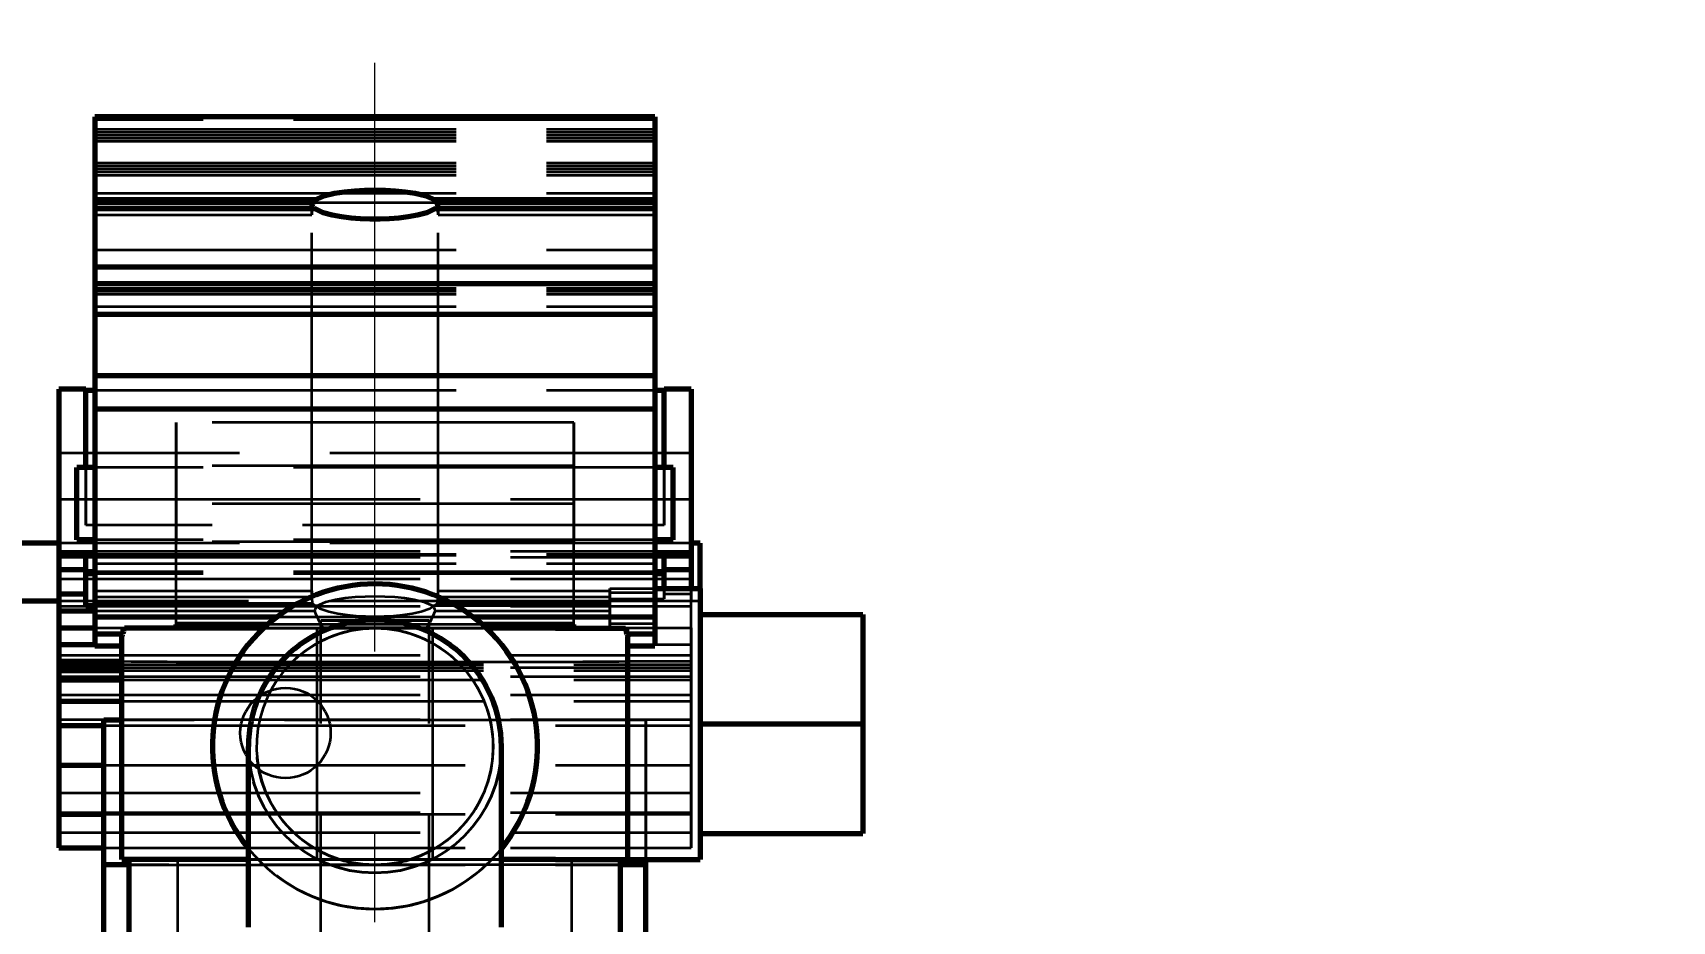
# Model space of a CAD drawing. Header units: millimetres. Extents: x 0 to 2208, y 0 to 420.
# Drawn here: x 189.34 to 207.49, y 240.41 to 250.25 of the extents above; entities that cross this region are included whole.
import ezdxf

# ---------------------------------------------------------------- set-up
doc = ezdxf.new("R2010")
doc.units = ezdxf.units.MM
doc.linetypes.add('IRAM-E-TRAZOS', pattern=[5, 4, -1])
doc.linetypes.add('IRAM-F-TRAZO-PUNTO', pattern=[20, 15, -2, 1, -2])
for name, color, linetype, lineweight in [('01-VISIBLE', 7, 'CONTINUOUS', 70), ('02-OCULTA', 4, 'IRAM-E-TRAZOS', 35), ('03-EJE', 1, 'IRAM-F-TRAZO-PUNTO', 18), ('04-COTA', 3, 'CONTINUOUS', 18)]:
    doc.layers.add(name, color=color, linetype=linetype, lineweight=lineweight)
doc.styles.add('ISO3098', font='isocpeur.ttf')
doc.dimstyles.new('FLAMA-IRAM', dxfattribs={"dimtxt": 3.5, "dimasz": 3.5, "dimexe": 2, "dimexo": 1.5, "dimgap": 1, "dimtad": 1, "dimdec": 1, "dimtxsty": 'ISO3098', "dimblk": 'IRAM_FLECHA', "dimblk1": 'IRAM_FLECHA', "dimblk2": 'IRAM_FLECHA', "dimcen": 2.5, "dimclrd": 256, "dimclre": 256, "dimclrt": 256, "dimazin": 3, "dimtfac": 1, "dimtmove": 0, "dimatfit": 3, "dimlwd": 18, "dimlwe": 18})

# ---------------------------------------------------------------- blocks, each defined once
blk = doc.blocks.new('IRAM_FLECHA')
blk.add_solid([(0, 0), (-1, 0.125), (-1, -0.125)])

msp = doc.modelspace()

# ---------------------------------------------------------------- linework, layer by layer
at = {"layer": '01-VISIBLE'}
for p, q in [((196.227, 249.318), (190.027, 249.318)), ((190.027, 249.318), (190.027, 248.404)), ((196.227, 249.318), (196.227, 248.404)), ((190.027, 248.404), (192.469, 248.404)), ((190.027, 248.404), (190.027, 248.37)), ((190.027, 248.37), (190.027, 248.302)), ((190.027, 248.37), (192.44, 248.37)), ((190.027, 248.302), (190.027, 247.658)), ((190.027, 248.302), (192.457, 248.302)), ((193.785, 248.404), (196.227, 248.404)), ((193.797, 248.302), (196.227, 248.302)), ((193.814, 248.37), (196.227, 248.37)), ((196.227, 248.404), (196.227, 248.37)), ((196.227, 248.37), (196.227, 248.302)), ((196.227, 248.302), (196.227, 247.658)), ((190.027, 247.658), (190.027, 247.472)), ((190.027, 247.658), (196.227, 247.658)), ((196.227, 247.658), (196.227, 247.472)), ((190.027, 247.472), (190.027, 247.134)), ((190.027, 247.472), (196.227, 247.472)), ((196.227, 247.472), (196.227, 247.134)), ((190.027, 247.134), (190.027, 246.456)), ((190.027, 247.134), (196.227, 247.134)), ((196.227, 247.134), (196.227, 246.456)), ((190.027, 246.456), (190.027, 246.084)), ((190.027, 246.456), (196.227, 246.456)), ((196.227, 246.456), (196.227, 246.084)), ((189.927, 246.304), (189.627, 246.304)), ((189.627, 246.304), (189.627, 244.476)), ((189.927, 245.434), (189.927, 246.304)), ((189.927, 246.293), (190.027, 246.293)), ((196.227, 246.293), (196.327, 246.293)), ((196.627, 246.304), (196.327, 246.304)), ((196.327, 245.434), (196.327, 246.304)), ((196.627, 246.304), (196.627, 244.476)), ((190.027, 246.084), (190.027, 243.782)), ((190.027, 246.084), (196.227, 246.084)), ((196.227, 246.084), (196.227, 243.782)), ((190.027, 245.434), (189.827, 245.434)), ((196.427, 245.434), (196.227, 245.434)), ((190.027, 244.634), (189.827, 244.634)), ((196.427, 244.634), (196.227, 244.634)), ((189.627, 244.596), (187.827, 244.596)), ((189.627, 244.476), (190.027, 244.476)), ((189.627, 244.476), (189.627, 244.306)), ((189.927, 244.465), (190.027, 244.465)), ((189.927, 244.306), (189.927, 244.465)), ((196.227, 244.476), (196.627, 244.476)), ((196.227, 244.465), (196.327, 244.465)), ((196.327, 244.306), (196.327, 244.465)), ((196.727, 244.596), (196.627, 244.596)), ((196.627, 244.476), (196.627, 244.306)), ((189.627, 244.306), (189.927, 244.306)), ((189.627, 244.306), (189.627, 244.036)), ((189.927, 244.036), (189.927, 244.306)), ((190.027, 244.28), (189.927, 244.28)), ((190.027, 244.272), (189.927, 244.272)), ((190.027, 244.266), (189.927, 244.266)), ((190.027, 244.262), (189.927, 244.262)), ((196.327, 244.28), (196.227, 244.28)), ((196.327, 244.272), (196.227, 244.272)), ((196.327, 244.266), (196.227, 244.266)), ((196.327, 244.262), (196.227, 244.262)), ((196.327, 244.096), (196.327, 244.306)), ((196.327, 244.306), (196.627, 244.306)), ((196.627, 244.306), (196.627, 244.096)), ((190.027, 244.258), (189.927, 244.258)), ((196.327, 244.258), (196.227, 244.258)), ((196.227, 244.096), (196.727, 244.096)), ((189.627, 243.956), (188.107, 243.956)), ((189.627, 244.036), (189.927, 244.036)), ((189.627, 244.036), (189.627, 243.848)), ((189.927, 243.905), (189.927, 244.036)), ((190.027, 243.905), (189.927, 243.905)), ((189.627, 243.848), (190.027, 243.848)), ((189.627, 243.848), (189.627, 243.662)), ((190.027, 243.782), (190.027, 243.594)), ((190.027, 243.782), (192.042, 243.782)), ((194.212, 243.782), (196.227, 243.782)), ((196.227, 243.782), (196.227, 243.594)), ((196.727, 243.809), (198.527, 243.809)), ((198.527, 243.809), (198.527, 242.596)), ((189.627, 243.662), (189.627, 243.476)), ((189.627, 243.662), (190.027, 243.662)), ((190.027, 243.594), (190.027, 243.46)), ((190.027, 243.594), (190.34, 243.594)), ((190.327, 241.096), (190.327, 243.56)), ((190.927, 243.656), (190.927, 243.696)), ((191.935, 243.696), (190.927, 243.696)), ((191.893, 243.656), (191.127, 243.656)), ((191.893, 243.656), (191.127, 243.656)), ((195.327, 243.696), (194.319, 243.696)), ((195.127, 243.656), (194.361, 243.656)), ((195.127, 243.656), (194.361, 243.656)), ((195.327, 243.656), (195.327, 243.696)), ((195.914, 243.594), (196.227, 243.594)), ((195.927, 241.096), (195.927, 243.56)), ((196.227, 243.594), (196.227, 243.46)), ((189.627, 243.476), (190.027, 243.476)), ((189.627, 243.476), (189.627, 243.29)), ((190.027, 243.46), (190.327, 243.46)), ((195.927, 243.46), (196.227, 243.46)), ((189.627, 243.29), (190.327, 243.29)), ((189.627, 243.29), (189.627, 243.256)), ((189.627, 243.256), (189.627, 243.222)), ((189.627, 243.256), (190.327, 243.256)), ((189.627, 243.222), (189.627, 243.188)), ((189.627, 243.222), (190.327, 243.222)), ((189.627, 243.188), (189.627, 243.086)), ((189.627, 243.188), (190.327, 243.188)), ((189.627, 243.086), (189.627, 242.85)), ((189.627, 243.086), (190.327, 243.086)), ((189.627, 242.85), (189.627, 242.578)), ((189.627, 242.85), (190.327, 242.85)), ((190.327, 242.636), (190.127, 242.636)), ((190.127, 241.036), (190.127, 242.636)), ((189.627, 242.578), (189.627, 242.138)), ((189.627, 242.578), (190.127, 242.578)), ((196.727, 242.596), (198.527, 242.596)), ((198.527, 242.596), (198.527, 241.384)), ((189.627, 242.138), (189.627, 241.596)), ((189.627, 242.138), (190.127, 242.138)), ((189.627, 241.596), (189.627, 241.224)), ((189.627, 241.596), (190.127, 241.596)), ((196.727, 241.384), (198.527, 241.384)), ((189.627, 241.224), (190.127, 241.224)), ((190.407, 241.036), (190.127, 241.036)), ((190.127, 240.276), (190.127, 241.036)), ((190.407, 240.276), (190.407, 241.096)), ((191.727, 241.096), (191.127, 241.096)), ((195.127, 241.096), (194.527, 241.096)), ((195.847, 240.276), (195.847, 241.096)), ((196.127, 241.036), (195.847, 241.036)), ((195.927, 241.096), (196.727, 241.096)), ((196.127, 241.036), (196.127, 241.096)), ((196.127, 240.276), (196.127, 241.036))]:
    msp.add_line(p, q, dxfattribs=at)
for points in [[(192.469, 248.404), (192.572, 248.447), (192.681, 248.473), (192.792, 248.49), (192.903, 248.501), (193.015, 248.507), (193.127, 248.509)], [(193.127, 248.509), (193.239, 248.507), (193.351, 248.501), (193.462, 248.49), (193.573, 248.473), (193.682, 248.447), (193.785, 248.404)], [(192.43, 248.302), (192.432, 248.314), (192.433, 248.325), (192.434, 248.337), (192.436, 248.348), (192.438, 248.359), (192.44, 248.37)], [(192.44, 248.37), (192.444, 248.377), (192.449, 248.383), (192.453, 248.388), (192.458, 248.394), (192.463, 248.399), (192.469, 248.404)], [(193.797, 248.302), (193.701, 248.257), (193.6, 248.229), (193.496, 248.211), (193.391, 248.198), (193.285, 248.191), (193.18, 248.187), (193.074, 248.187), (192.969, 248.191), (192.863, 248.198), (192.758, 248.211), (192.654, 248.229), (192.553, 248.257), (192.457, 248.302)], [(193.785, 248.404), (193.791, 248.399), (193.796, 248.394), (193.801, 248.388), (193.805, 248.383), (193.81, 248.377), (193.814, 248.37)], [(193.814, 248.37), (193.816, 248.359), (193.818, 248.348), (193.82, 248.337), (193.821, 248.325), (193.822, 248.314), (193.824, 248.302)], [(189.827, 244.634), (189.827, 244.734), (189.827, 244.834), (189.827, 244.934), (189.827, 245.034), (189.827, 245.134), (189.827, 245.234), (189.827, 245.334), (189.827, 245.434)], [(196.427, 244.634), (196.427, 244.734), (196.427, 244.834), (196.427, 244.934), (196.427, 245.034), (196.427, 245.134), (196.427, 245.234), (196.427, 245.334), (196.427, 245.434)], [(196.727, 244.096), (196.727, 244.18), (196.727, 244.263), (196.727, 244.346), (196.727, 244.43), (196.727, 244.513), (196.727, 244.596)], [(196.727, 244.096), (196.727, 243.996), (196.727, 243.896), (196.727, 243.796), (196.727, 243.696), (196.727, 243.596), (196.727, 243.496), (196.727, 243.396), (196.727, 243.296), (196.727, 243.196), (196.727, 243.096), (196.727, 242.996), (196.727, 242.896), (196.727, 242.796), (196.727, 242.696), (196.727, 242.596), (196.727, 242.496), (196.727, 242.396), (196.727, 242.296), (196.727, 242.196), (196.727, 242.096), (196.727, 241.996), (196.727, 241.896), (196.727, 241.796), (196.727, 241.696), (196.727, 241.596), (196.727, 241.496), (196.727, 241.396), (196.727, 241.296), (196.727, 241.196), (196.727, 241.096)], [(190.327, 243.56), (190.327, 243.567), (190.329, 243.573), (190.331, 243.579), (190.334, 243.584), (190.337, 243.589), (190.34, 243.594)], [(190.34, 243.594), (190.342, 243.605), (190.345, 243.615), (190.347, 243.626), (190.349, 243.636), (190.352, 243.646), (190.354, 243.656)], [(191.127, 243.656), (191.017, 243.656), (190.906, 243.656), (190.796, 243.656), (190.685, 243.656), (190.575, 243.656), (190.465, 243.656), (190.354, 243.656)], [(195.127, 243.656), (195.237, 243.656), (195.348, 243.656), (195.458, 243.656), (195.569, 243.656), (195.679, 243.656), (195.789, 243.656), (195.9, 243.656)], [(195.9, 243.656), (195.902, 243.646), (195.905, 243.636), (195.907, 243.626), (195.909, 243.615), (195.912, 243.605), (195.914, 243.594)], [(195.914, 243.594), (195.917, 243.589), (195.92, 243.584), (195.923, 243.579), (195.925, 243.573), (195.927, 243.567), (195.927, 243.56)], [(191.727, 240.346), (191.727, 240.446), (191.727, 240.546), (191.727, 240.646), (191.727, 240.746), (191.727, 240.846), (191.727, 240.946), (191.727, 241.046), (191.727, 241.146), (191.727, 241.246), (191.727, 241.346), (191.727, 241.446), (191.727, 241.546), (191.727, 241.646), (191.727, 241.746), (191.727, 241.846), (191.727, 241.946), (191.727, 242.046), (191.727, 242.146), (191.727, 242.246), (191.727, 242.346)], [(194.527, 240.346), (194.527, 240.446), (194.527, 240.546), (194.527, 240.646), (194.527, 240.746), (194.527, 240.846), (194.527, 240.946), (194.527, 241.046), (194.527, 241.146), (194.527, 241.246), (194.527, 241.346), (194.527, 241.446), (194.527, 241.546), (194.527, 241.646), (194.527, 241.746), (194.527, 241.846), (194.527, 241.946), (194.527, 242.046), (194.527, 242.146), (194.527, 242.246), (194.527, 242.346)], [(191.127, 241.096), (191.027, 241.096), (190.927, 241.096), (190.827, 241.096), (190.727, 241.096), (190.627, 241.096), (190.527, 241.096), (190.427, 241.096), (190.327, 241.096)], [(195.127, 241.096), (195.227, 241.096), (195.327, 241.096), (195.427, 241.096), (195.527, 241.096), (195.627, 241.096), (195.727, 241.096), (195.827, 241.096), (195.927, 241.096)]]:
    msp.add_lwpolyline(points, dxfattribs=at)
for radius, start, end in [(1.8, -38.9424, -141.0576), (1.4, 0, 180)]:
    msp.add_arc((193.127, 242.346), radius, start, end, dxfattribs=at)
at = {"layer": '02-OCULTA'}
for p, q in [((196.227, 249.318), (190.027, 249.318)), ((190.027, 249.284), (190.027, 249.318)), ((190.027, 249.182), (190.027, 249.284)), ((196.227, 249.284), (190.027, 249.284)), ((190.027, 249.15), (190.027, 249.182)), ((190.027, 249.182), (196.227, 249.182)), ((196.227, 249.284), (196.227, 249.318)), ((196.227, 249.182), (196.227, 249.284)), ((196.227, 249.15), (196.227, 249.182)), ((190.027, 249.116), (190.027, 249.15)), ((190.027, 249.15), (196.227, 249.15)), ((190.027, 249.15), (196.227, 249.15)), ((190.027, 249.082), (190.027, 249.116)), ((190.027, 249.116), (196.227, 249.116)), ((190.027, 249.116), (196.227, 249.116)), ((190.027, 249.048), (190.027, 249.082)), ((190.027, 249.082), (196.227, 249.082)), ((190.027, 249.082), (196.227, 249.082)), ((190.027, 248.81), (190.027, 249.048)), ((190.027, 249.048), (196.227, 249.048)), ((196.227, 249.116), (196.227, 249.15)), ((196.227, 249.082), (196.227, 249.116)), ((196.227, 249.048), (196.227, 249.082)), ((196.227, 248.81), (196.227, 249.048)), ((190.027, 248.776), (190.027, 248.81)), ((190.027, 248.81), (196.227, 248.81)), ((196.227, 248.776), (196.227, 248.81)), ((190.027, 248.742), (190.027, 248.776)), ((190.027, 248.776), (196.227, 248.776)), ((190.027, 248.776), (196.227, 248.776)), ((190.027, 248.708), (190.027, 248.742)), ((190.027, 248.742), (196.227, 248.742)), ((190.027, 248.742), (196.227, 248.742)), ((190.027, 248.674), (190.027, 248.708)), ((190.027, 248.708), (196.227, 248.708)), ((190.027, 248.708), (196.227, 248.708)), ((190.027, 248.472), (190.027, 248.674)), ((190.027, 248.674), (196.227, 248.674)), ((196.227, 248.742), (196.227, 248.776)), ((196.227, 248.708), (196.227, 248.742)), ((196.227, 248.674), (196.227, 248.708)), ((196.227, 248.472), (196.227, 248.674)), ((190.027, 248.37), (190.027, 248.472)), ((190.027, 248.472), (196.227, 248.472)), ((196.227, 248.37), (196.227, 248.472)), ((190.027, 247.846), (190.027, 248.37)), ((190.027, 248.37), (196.227, 248.37)), ((190.027, 248.302), (190.027, 248.234)), ((190.027, 248.234), (190.027, 248.302)), ((190.027, 248.302), (192.434, 248.302)), ((193.82, 248.302), (196.227, 248.302)), ((196.227, 247.846), (196.227, 248.37)), ((196.227, 248.302), (196.227, 248.234)), ((196.227, 248.234), (196.227, 248.302)), ((190.027, 248.234), (192.427, 248.234)), ((192.427, 244.036), (192.427, 248.234)), ((193.827, 248.234), (196.227, 248.234)), ((193.827, 244.036), (193.827, 248.234)), ((190.027, 247.404), (190.027, 247.846)), ((190.027, 247.846), (196.227, 247.846)), ((196.227, 247.404), (196.227, 247.846)), ((190.027, 247.388), (190.027, 247.422)), ((190.027, 247.422), (190.027, 247.354)), ((190.027, 247.422), (196.227, 247.422)), ((190.027, 247.218), (190.027, 247.404)), ((190.027, 247.404), (196.227, 247.404)), ((190.027, 244.374), (190.027, 247.388)), ((190.027, 247.388), (196.227, 247.388)), ((190.027, 247.388), (196.227, 247.388)), ((190.027, 247.354), (190.027, 247.218)), ((190.027, 247.354), (196.227, 247.354)), ((196.227, 247.388), (196.227, 247.422)), ((196.227, 247.422), (196.227, 247.354)), ((196.227, 247.218), (196.227, 247.404)), ((196.227, 244.374), (196.227, 247.388)), ((196.227, 247.354), (196.227, 247.218)), ((190.027, 247.218), (196.227, 247.218)), ((190.027, 247.218), (196.227, 247.218)), ((189.627, 245.594), (189.627, 246.304)), ((189.927, 246.304), (189.927, 246.293)), ((189.927, 246.293), (189.927, 244.798)), ((190.027, 246.293), (196.227, 246.293)), ((196.327, 246.304), (196.327, 246.293)), ((196.327, 246.293), (196.327, 244.798)), ((196.627, 245.594), (196.627, 246.304)), ((195.327, 245.934), (190.927, 245.934)), ((196.627, 245.594), (189.627, 245.594)), ((189.627, 245.086), (189.627, 245.594)), ((196.627, 245.594), (189.627, 245.594)), ((196.627, 245.086), (196.627, 245.594)), ((189.927, 244.798), (189.927, 245.434)), ((196.227, 245.434), (190.027, 245.434)), ((196.227, 245.434), (190.027, 245.434)), ((195.327, 245.454), (190.927, 245.454)), ((196.327, 244.798), (196.327, 245.434)), ((189.627, 245.086), (196.627, 245.086)), ((189.627, 244.51), (189.627, 245.086)), ((189.627, 245.086), (196.627, 245.086)), ((195.327, 245.034), (190.927, 245.034)), ((190.927, 243.696), (190.927, 245.034)), ((190.927, 243.656), (190.927, 245.034)), ((195.327, 245.034), (190.927, 245.034)), ((190.927, 243.696), (190.927, 245.034)), ((195.327, 243.696), (195.327, 245.034)), ((195.327, 243.656), (195.327, 245.034)), ((195.327, 243.696), (195.327, 245.034)), ((196.627, 244.51), (196.627, 245.086)), ((196.327, 244.798), (189.927, 244.798)), ((196.227, 244.634), (190.027, 244.634)), ((196.227, 244.634), (190.027, 244.634)), ((196.627, 244.596), (189.627, 244.596)), ((196.627, 244.596), (189.627, 244.596)), ((189.627, 244.51), (196.627, 244.51)), ((189.627, 244.442), (189.627, 244.51)), ((189.627, 244.51), (196.627, 244.51)), ((189.927, 244.465), (189.927, 244.28)), ((190.027, 244.476), (196.227, 244.476)), ((190.027, 244.465), (196.227, 244.465)), ((195.327, 244.614), (190.927, 244.614)), ((196.327, 244.465), (196.327, 244.28)), ((196.627, 244.442), (196.627, 244.51)), ((189.627, 244.442), (196.627, 244.442)), ((189.627, 244.204), (189.627, 244.442)), ((189.627, 244.442), (196.627, 244.442)), ((189.927, 244.28), (189.927, 244.272)), ((189.927, 244.272), (189.927, 244.266)), ((189.927, 244.266), (189.927, 244.262)), ((189.927, 244.262), (189.927, 244.258)), ((190.027, 244.002), (190.027, 244.374)), ((190.027, 244.374), (196.227, 244.374)), ((196.227, 244.28), (190.027, 244.28)), ((196.227, 244.272), (190.027, 244.272)), ((196.227, 244.266), (190.027, 244.266)), ((196.227, 244.262), (190.027, 244.262)), ((196.227, 244.051), (196.227, 244.374)), ((196.327, 244.28), (196.327, 244.272)), ((196.327, 244.272), (196.327, 244.266)), ((196.327, 244.266), (196.327, 244.262)), ((196.327, 244.262), (196.327, 244.258)), ((196.627, 244.204), (196.627, 244.442)), ((189.627, 244.204), (196.627, 244.204)), ((189.627, 243.9), (189.627, 244.204)), ((189.927, 244.258), (189.927, 243.905)), ((196.227, 244.258), (190.027, 244.258)), ((195.727, 244.096), (196.227, 244.096)), ((195.727, 244.096), (196.227, 244.096)), ((196.327, 244.258), (196.327, 243.981)), ((196.327, 244.038), (196.327, 244.096)), ((196.627, 243.9), (196.627, 244.204)), ((196.627, 244.096), (196.627, 244.038)), ((196.727, 243.956), (189.627, 243.956)), ((196.627, 243.956), (189.627, 243.956)), ((189.627, 243.9), (196.627, 243.9)), ((189.627, 243.358), (189.627, 243.9)), ((190.027, 243.934), (190.027, 244.07)), ((190.027, 244.07), (190.027, 244.002)), ((190.027, 244.07), (192.428, 244.07)), ((190.027, 244.002), (192.448, 244.002)), ((190.027, 243.46), (190.027, 243.934)), ((190.027, 243.934), (192.434, 243.934)), ((192.484, 243.905), (190.027, 243.905)), ((195.727, 243.905), (193.77, 243.905)), ((193.806, 244.002), (195.727, 244.002)), ((193.82, 243.934), (195.727, 243.934)), ((193.826, 244.07), (195.727, 244.07)), ((195.727, 244.07), (195.727, 244.002)), ((195.727, 243.934), (195.727, 244.07)), ((195.727, 244.002), (195.727, 244.051)), ((195.727, 244.051), (196.227, 244.051)), ((195.727, 243.981), (195.727, 243.905)), ((195.727, 243.981), (196.327, 243.981)), ((195.727, 243.708), (195.727, 243.934)), ((195.727, 243.905), (195.727, 243.848)), ((196.327, 244.038), (196.627, 244.038)), ((196.627, 243.358), (196.627, 243.9)), ((190.027, 243.848), (192.462, 243.848)), ((192.042, 243.782), (194.212, 243.782)), ((192.527, 237.6), (192.527, 243.74)), ((193.727, 237.6), (193.727, 243.74)), ((193.792, 243.848), (195.727, 243.848)), ((195.727, 243.848), (195.727, 243.662)), ((196.727, 243.809), (198.527, 243.809)), ((196.727, 242.596), (196.727, 243.809)), ((196.727, 243.809), (196.727, 242.596)), ((198.527, 242.596), (198.527, 243.809)), ((189.627, 243.662), (196.627, 243.662)), ((190.027, 243.662), (192.557, 243.662)), ((190.327, 243.56), (190.327, 243.656)), ((190.327, 241.096), (190.327, 243.656)), ((195.927, 243.656), (190.327, 243.656)), ((190.327, 243.656), (190.327, 243.46)), ((190.327, 243.56), (190.327, 243.656)), ((190.327, 243.286), (190.327, 243.656)), ((190.327, 243.476), (190.327, 243.656)), ((190.327, 243.656), (195.927, 243.656)), ((190.327, 243.46), (190.327, 243.56)), ((190.354, 243.656), (190.927, 243.656)), ((190.927, 243.656), (190.927, 243.696)), ((191.127, 243.656), (190.927, 243.656)), ((195.327, 243.656), (190.927, 243.656)), ((195.127, 243.656), (191.127, 243.656)), ((193.127, 243.656), (191.893, 243.656)), ((194.361, 243.656), (191.893, 243.656)), ((194.319, 243.696), (191.935, 243.696)), ((192.487, 241.096), (192.487, 243.656)), ((194.361, 243.656), (193.127, 243.656)), ((193.697, 243.662), (195.727, 243.662)), ((193.767, 241.096), (193.767, 243.656)), ((195.327, 243.656), (195.127, 243.656)), ((195.327, 243.656), (195.327, 243.696)), ((195.327, 243.656), (195.9, 243.656)), ((195.727, 243.708), (196.227, 243.708)), ((195.727, 243.662), (196.627, 243.662)), ((195.727, 243.656), (195.927, 243.656)), ((195.727, 243.656), (195.927, 243.656)), ((195.927, 243.56), (195.927, 243.656)), ((195.927, 241.096), (195.927, 243.656)), ((195.927, 243.656), (195.927, 243.46)), ((195.927, 243.56), (195.927, 243.656)), ((195.927, 243.286), (195.927, 243.656)), ((195.927, 243.476), (195.927, 243.656)), ((195.927, 243.46), (195.927, 243.56)), ((196.227, 243.46), (196.227, 243.708)), ((196.627, 243.662), (196.627, 243.476)), ((189.627, 243.358), (196.627, 243.358)), ((189.627, 243.12), (189.627, 243.358)), ((190.027, 243.476), (190.327, 243.476)), ((190.027, 243.46), (190.327, 243.46)), ((190.327, 243.29), (190.327, 243.476)), ((195.927, 243.29), (195.927, 243.476)), ((195.927, 243.476), (196.627, 243.476)), ((195.927, 243.46), (196.227, 243.46)), ((196.627, 243.476), (196.627, 243.29)), ((196.627, 243.12), (196.627, 243.358)), ((189.627, 243.222), (196.627, 243.222)), ((190.327, 243.286), (190.327, 243.29)), ((190.327, 243.256), (196.627, 243.256)), ((190.327, 243.222), (196.627, 243.222)), ((190.327, 243.188), (196.627, 243.188)), ((195.127, 243.281), (191.127, 243.281)), ((195.927, 243.29), (196.627, 243.29)), ((195.927, 243.286), (195.927, 243.29)), ((196.627, 243.29), (196.627, 243.256)), ((196.627, 243.256), (196.627, 243.222)), ((196.627, 243.222), (196.627, 243.188)), ((196.627, 243.188), (196.627, 243.086)), ((189.627, 243.12), (196.627, 243.12)), ((189.627, 242.918), (189.627, 243.12)), ((190.327, 243.086), (196.627, 243.086)), ((196.627, 242.918), (196.627, 243.12)), ((196.627, 243.086), (196.627, 242.85)), ((189.627, 242.918), (196.627, 242.918)), ((189.627, 242.646), (189.627, 242.918)), ((190.327, 242.85), (196.627, 242.85)), ((196.627, 242.646), (196.627, 242.918)), ((196.627, 242.85), (196.627, 242.578)), ((189.627, 242.646), (196.627, 242.646)), ((189.627, 241.834), (189.627, 242.646)), ((196.127, 242.636), (190.127, 242.636)), ((190.127, 242.636), (190.127, 241.035)), ((196.127, 242.636), (190.327, 242.636)), ((196.127, 242.636), (196.127, 241.035)), ((196.127, 241.096), (196.127, 242.636)), ((196.627, 241.834), (196.627, 242.646)), ((190.127, 242.578), (196.627, 242.578)), ((196.627, 242.578), (196.627, 242.138)), ((196.727, 242.596), (198.527, 242.596)), ((196.727, 242.596), (196.727, 241.384)), ((196.727, 241.384), (196.727, 242.596)), ((198.527, 241.384), (198.527, 242.596)), ((190.127, 242.138), (196.627, 242.138)), ((196.627, 242.138), (196.627, 241.596)), ((189.627, 241.834), (196.627, 241.834)), ((189.627, 241.614), (189.627, 241.834)), ((196.627, 241.614), (196.627, 241.834)), ((189.627, 241.614), (196.627, 241.614)), ((189.627, 241.394), (189.627, 241.614)), ((190.127, 241.596), (196.627, 241.596)), ((196.627, 241.394), (196.627, 241.614)), ((196.627, 241.596), (196.627, 241.224)), ((189.627, 241.394), (196.627, 241.394)), ((189.627, 241.224), (189.627, 241.394)), ((196.627, 241.224), (196.627, 241.394)), ((196.727, 241.384), (198.527, 241.384)), ((189.627, 241.224), (196.627, 241.224)), ((190.127, 241.224), (196.627, 241.224)), ((190.127, 241.035), (190.127, 236.273)), ((190.127, 241.035), (196.127, 241.035)), ((195.847, 241.036), (190.407, 241.036)), ((190.947, 240.276), (190.947, 241.096)), ((195.127, 241.096), (191.127, 241.096)), ((192.735, 241.096), (191.727, 241.096)), ((192.735, 241.096), (193.519, 241.096)), ((194.527, 241.096), (193.519, 241.096)), ((195.307, 240.276), (195.307, 241.096)), ((195.727, 241.096), (195.927, 241.096)), ((196.127, 241.035), (196.127, 236.273))]:
    msp.add_line(p, q, dxfattribs=at)
for points in [[(192.427, 248.234), (192.427, 248.246), (192.427, 248.257), (192.428, 248.268), (192.428, 248.28), (192.429, 248.291), (192.43, 248.302)], [(192.434, 248.302), (192.432, 248.291), (192.43, 248.28), (192.429, 248.269), (192.428, 248.257), (192.427, 248.246), (192.427, 248.234)], [(192.434, 248.302), (192.438, 248.302), (192.442, 248.302), (192.446, 248.302), (192.45, 248.302), (192.454, 248.302), (192.457, 248.302)], [(193.797, 248.302), (193.8, 248.302), (193.804, 248.302), (193.808, 248.302), (193.812, 248.302), (193.816, 248.302), (193.82, 248.302)], [(193.827, 248.234), (193.827, 248.246), (193.826, 248.257), (193.825, 248.269), (193.824, 248.28), (193.822, 248.291), (193.82, 248.302)], [(193.824, 248.302), (193.825, 248.291), (193.826, 248.28), (193.826, 248.268), (193.827, 248.257), (193.827, 248.246), (193.827, 248.234)], [(190.927, 245.034), (190.927, 245.134), (190.927, 245.234), (190.927, 245.334), (190.927, 245.434), (190.927, 245.534), (190.927, 245.634), (190.927, 245.734), (190.927, 245.834), (190.927, 245.934)], [(190.927, 245.934), (190.927, 245.834), (190.927, 245.734), (190.927, 245.634), (190.927, 245.534), (190.927, 245.434), (190.927, 245.334), (190.927, 245.234), (190.927, 245.134), (190.927, 245.034)], [(195.327, 245.034), (195.327, 245.134), (195.327, 245.234), (195.327, 245.334), (195.327, 245.434), (195.327, 245.534), (195.327, 245.634), (195.327, 245.734), (195.327, 245.834), (195.327, 245.934)], [(195.327, 245.934), (195.327, 245.834), (195.327, 245.734), (195.327, 245.634), (195.327, 245.534), (195.327, 245.434), (195.327, 245.334), (195.327, 245.234), (195.327, 245.134), (195.327, 245.034)], [(189.827, 245.434), (189.827, 245.334), (189.827, 245.234), (189.827, 245.134), (189.827, 245.034), (189.827, 244.934), (189.827, 244.834), (189.827, 244.734), (189.827, 244.634)], [(190.027, 245.434), (190.027, 245.334), (190.027, 245.234), (190.027, 245.134), (190.027, 245.034), (190.027, 244.934), (190.027, 244.834), (190.027, 244.734), (190.027, 244.634)], [(190.027, 244.634), (190.027, 244.734), (190.027, 244.834), (190.027, 244.934), (190.027, 245.034), (190.027, 245.134), (190.027, 245.234), (190.027, 245.334), (190.027, 245.434)], [(190.927, 245.454), (190.927, 245.349), (190.927, 245.244), (190.927, 245.139), (190.927, 245.034), (190.927, 244.929), (190.927, 244.824), (190.927, 244.719), (190.927, 244.614)], [(190.927, 244.614), (190.927, 244.719), (190.927, 244.824), (190.927, 244.929), (190.927, 245.034), (190.927, 245.139), (190.927, 245.244), (190.927, 245.349), (190.927, 245.454)], [(195.327, 245.454), (195.327, 245.349), (195.327, 245.244), (195.327, 245.139), (195.327, 245.034), (195.327, 244.929), (195.327, 244.824), (195.327, 244.719), (195.327, 244.614)], [(195.327, 244.614), (195.327, 244.719), (195.327, 244.824), (195.327, 244.929), (195.327, 245.034), (195.327, 245.139), (195.327, 245.244), (195.327, 245.349), (195.327, 245.454)], [(196.227, 245.434), (196.227, 245.334), (196.227, 245.234), (196.227, 245.134), (196.227, 245.034), (196.227, 244.934), (196.227, 244.834), (196.227, 244.734), (196.227, 244.634)], [(196.227, 244.634), (196.227, 244.734), (196.227, 244.834), (196.227, 244.934), (196.227, 245.034), (196.227, 245.134), (196.227, 245.234), (196.227, 245.334), (196.227, 245.434)], [(196.427, 245.434), (196.427, 245.334), (196.427, 245.234), (196.427, 245.134), (196.427, 245.034), (196.427, 244.934), (196.427, 244.834), (196.427, 244.734), (196.427, 244.634)], [(189.627, 244.596), (189.627, 244.49), (189.627, 244.383), (189.627, 244.276), (189.627, 244.17), (189.627, 244.063), (189.627, 243.956)], [(189.627, 243.956), (189.627, 244.063), (189.627, 244.17), (189.627, 244.276), (189.627, 244.383), (189.627, 244.49), (189.627, 244.596)], [(196.627, 244.596), (196.627, 244.49), (196.627, 244.383), (196.627, 244.276), (196.627, 244.17), (196.627, 244.063), (196.627, 243.956)], [(196.627, 243.956), (196.627, 244.063), (196.627, 244.17), (196.627, 244.276), (196.627, 244.383), (196.627, 244.49), (196.627, 244.596)], [(196.727, 244.596), (196.727, 244.49), (196.727, 244.383), (196.727, 244.276), (196.727, 244.17), (196.727, 244.063), (196.727, 243.956)], [(193.127, 244.135), (193.027, 244.133), (192.927, 244.127), (192.827, 244.118), (192.728, 244.103), (192.63, 244.083), (192.534, 244.053), (192.448, 244.002)], [(193.806, 244.002), (193.72, 244.053), (193.624, 244.083), (193.526, 244.103), (193.427, 244.118), (193.327, 244.127), (193.227, 244.133), (193.127, 244.135)], [(195.727, 243.656), (195.727, 243.73), (195.727, 243.803), (195.727, 243.876), (195.727, 243.95), (195.727, 244.023), (195.727, 244.096)], [(195.727, 244.096), (195.727, 244.023), (195.727, 243.95), (195.727, 243.876), (195.727, 243.803), (195.727, 243.73), (195.727, 243.656)], [(195.727, 244.051), (195.727, 244.059), (195.727, 244.066), (195.727, 244.074), (195.727, 244.081), (195.727, 244.089), (195.727, 244.096)], [(195.727, 244.096), (195.727, 244.032), (195.727, 243.967), (195.727, 243.902), (195.727, 243.838), (195.727, 243.773), (195.727, 243.708)], [(196.227, 244.051), (196.227, 244.059), (196.227, 244.066), (196.227, 244.074), (196.227, 244.081), (196.227, 244.089), (196.227, 244.096)], [(196.227, 244.096), (196.227, 244.032), (196.227, 243.967), (196.227, 243.902), (196.227, 243.838), (196.227, 243.773), (196.227, 243.708)], [(196.727, 241.096), (196.727, 241.196), (196.727, 241.296), (196.727, 241.396), (196.727, 241.496), (196.727, 241.596), (196.727, 241.696), (196.727, 241.796), (196.727, 241.896), (196.727, 241.996), (196.727, 242.096), (196.727, 242.196), (196.727, 242.296), (196.727, 242.396), (196.727, 242.496), (196.727, 242.596), (196.727, 242.696), (196.727, 242.796), (196.727, 242.896), (196.727, 242.996), (196.727, 243.096), (196.727, 243.196), (196.727, 243.296), (196.727, 243.396), (196.727, 243.496), (196.727, 243.596), (196.727, 243.696), (196.727, 243.796), (196.727, 243.896), (196.727, 243.996), (196.727, 244.096)], [(196.727, 243.956), (196.727, 243.98), (196.727, 244.003), (196.727, 244.026), (196.727, 244.05), (196.727, 244.073), (196.727, 244.096)], [(192.428, 244.07), (192.428, 244.065), (192.427, 244.059), (192.427, 244.053), (192.427, 244.048), (192.427, 244.042), (192.427, 244.036)], [(192.427, 244.036), (192.427, 244.019), (192.428, 244.002), (192.429, 243.985), (192.43, 243.968), (192.432, 243.951), (192.434, 243.934)], [(192.448, 244.002), (192.443, 244.013), (192.439, 244.024), (192.435, 244.036), (192.432, 244.047), (192.429, 244.059), (192.428, 244.07)], [(192.434, 243.934), (192.518, 243.875), (192.615, 243.841), (192.716, 243.819), (192.818, 243.804), (192.921, 243.794), (193.024, 243.788), (193.127, 243.785), (193.23, 243.788), (193.333, 243.794), (193.436, 243.804), (193.538, 243.819), (193.639, 243.841), (193.736, 243.875), (193.82, 243.934)], [(192.462, 243.848), (192.466, 243.858), (192.469, 243.868), (192.473, 243.877), (192.476, 243.887), (192.48, 243.896), (192.484, 243.905)], [(192.484, 243.905), (192.585, 243.947), (192.691, 243.973), (192.799, 243.991), (192.908, 244.002), (193.018, 244.009), (193.127, 244.011)], [(193.127, 244.011), (193.236, 244.009), (193.346, 244.002), (193.455, 243.991), (193.563, 243.973), (193.669, 243.947), (193.77, 243.905)], [(193.77, 243.905), (193.774, 243.896), (193.778, 243.887), (193.781, 243.877), (193.785, 243.868), (193.788, 243.858), (193.792, 243.848)], [(193.826, 244.07), (193.825, 244.059), (193.822, 244.047), (193.819, 244.036), (193.815, 244.024), (193.811, 244.013), (193.806, 244.002)], [(193.82, 243.934), (193.822, 243.951), (193.824, 243.968), (193.825, 243.985), (193.826, 244.002), (193.827, 244.019), (193.827, 244.036)], [(193.827, 244.036), (193.827, 244.042), (193.827, 244.048), (193.827, 244.053), (193.827, 244.059), (193.826, 244.065), (193.826, 244.07)], [(195.727, 243.662), (195.727, 243.715), (195.727, 243.769), (195.727, 243.822), (195.727, 243.875), (195.727, 243.928), (195.727, 243.981)], [(196.327, 243.981), (196.327, 243.99), (196.327, 244), (196.327, 244.009), (196.327, 244.019), (196.327, 244.029), (196.327, 244.038)], [(196.627, 243.662), (196.627, 243.725), (196.627, 243.788), (196.627, 243.85), (196.627, 243.913), (196.627, 243.976), (196.627, 244.038)], [(192.557, 243.662), (192.537, 243.691), (192.519, 243.721), (192.503, 243.752), (192.488, 243.783), (192.474, 243.816), (192.462, 243.848)], [(193.127, 243.74), (193.027, 243.74), (192.927, 243.74), (192.827, 243.74), (192.727, 243.74), (192.627, 243.74), (192.527, 243.74)], [(192.527, 243.74), (192.627, 243.74), (192.727, 243.74), (192.827, 243.74), (192.927, 243.74), (193.027, 243.74), (193.127, 243.74), (193.227, 243.74), (193.327, 243.74), (193.427, 243.74), (193.527, 243.74), (193.627, 243.74), (193.727, 243.74)], [(193.727, 243.74), (193.627, 243.74), (193.527, 243.74), (193.427, 243.74), (193.327, 243.74), (193.227, 243.74), (193.127, 243.74)], [(193.792, 243.848), (193.78, 243.816), (193.766, 243.783), (193.751, 243.752), (193.735, 243.721), (193.717, 243.691), (193.697, 243.662)], [(190.354, 243.656), (190.35, 243.656), (190.345, 243.656), (190.341, 243.656), (190.336, 243.656), (190.332, 243.656), (190.327, 243.656)], [(191.127, 243.656), (191.027, 243.656), (190.927, 243.656), (190.827, 243.656), (190.727, 243.656), (190.627, 243.656), (190.527, 243.656), (190.427, 243.656), (190.327, 243.656)], [(190.354, 243.656), (190.35, 243.656), (190.345, 243.656), (190.341, 243.656), (190.336, 243.656), (190.332, 243.656), (190.327, 243.656)], [(193.127, 243.656), (193.02, 243.656), (192.914, 243.656), (192.807, 243.656), (192.7, 243.656), (192.594, 243.656), (192.487, 243.656)], [(192.487, 243.656), (192.594, 243.656), (192.7, 243.656), (192.807, 243.656), (192.914, 243.656), (193.02, 243.656), (193.127, 243.656), (193.234, 243.656), (193.34, 243.656), (193.447, 243.656), (193.554, 243.656), (193.66, 243.656), (193.767, 243.656)], [(193.697, 243.662), (193.594, 243.662), (193.49, 243.662), (193.386, 243.662), (193.283, 243.662), (193.179, 243.662), (193.075, 243.662), (192.971, 243.662), (192.868, 243.662), (192.764, 243.662), (192.66, 243.662), (192.557, 243.662)], [(193.767, 243.656), (193.66, 243.656), (193.554, 243.656), (193.447, 243.656), (193.34, 243.656), (193.234, 243.656), (193.127, 243.656)], [(195.127, 243.656), (195.227, 243.656), (195.327, 243.656), (195.427, 243.656), (195.527, 243.656), (195.627, 243.656), (195.727, 243.656), (195.827, 243.656), (195.927, 243.656)], [(195.9, 243.656), (195.904, 243.656), (195.909, 243.656), (195.913, 243.656), (195.918, 243.656), (195.922, 243.656), (195.927, 243.656)], [(195.9, 243.656), (195.904, 243.656), (195.909, 243.656), (195.913, 243.656), (195.918, 243.656), (195.922, 243.656), (195.927, 243.656)], [(195.927, 243.656), (195.927, 243.554), (195.927, 243.452), (195.927, 243.349), (195.927, 243.247), (195.927, 243.144), (195.927, 243.042), (195.927, 242.94), (195.927, 242.837), (195.927, 242.735), (195.927, 242.632), (195.927, 242.53), (195.927, 242.428), (195.927, 242.325), (195.927, 242.223), (195.927, 242.12), (195.927, 242.018), (195.927, 241.916), (195.927, 241.813), (195.927, 241.711), (195.927, 241.608), (195.927, 241.506), (195.927, 241.404), (195.927, 241.301), (195.927, 241.199), (195.927, 241.096)], [(195.927, 241.096), (195.927, 241.199), (195.927, 241.301), (195.927, 241.404), (195.927, 241.506), (195.927, 241.608), (195.927, 241.711), (195.927, 241.813), (195.927, 241.916), (195.927, 242.018), (195.927, 242.12), (195.927, 242.223), (195.927, 242.325), (195.927, 242.428), (195.927, 242.53), (195.927, 242.632), (195.927, 242.735), (195.927, 242.837), (195.927, 242.94), (195.927, 243.042), (195.927, 243.144), (195.927, 243.247), (195.927, 243.349), (195.927, 243.452), (195.927, 243.554), (195.927, 243.656)], [(191.127, 243.281), (191.027, 243.281), (190.927, 243.281), (190.827, 243.282), (190.727, 243.282), (190.627, 243.282), (190.527, 243.283), (190.427, 243.284), (190.327, 243.286)], [(195.927, 243.286), (195.827, 243.284), (195.727, 243.283), (195.627, 243.282), (195.527, 243.282), (195.427, 243.282), (195.327, 243.281), (195.227, 243.281), (195.127, 243.281)], [(191.127, 241.096), (191.027, 241.096), (190.927, 241.096), (190.827, 241.096), (190.727, 241.096), (190.627, 241.096), (190.527, 241.096), (190.427, 241.096), (190.327, 241.096)], [(193.127, 241.096), (193.026, 241.096), (192.926, 241.096), (192.825, 241.096), (192.724, 241.096), (192.623, 241.096), (192.523, 241.096), (192.422, 241.096), (192.321, 241.096), (192.22, 241.096), (192.12, 241.096), (192.019, 241.096), (191.918, 241.096), (191.817, 241.096), (191.717, 241.096), (191.616, 241.096), (191.515, 241.096), (191.414, 241.096), (191.314, 241.096), (191.213, 241.096), (191.112, 241.096), (191.011, 241.096), (190.911, 241.096), (190.81, 241.096), (190.709, 241.096), (190.608, 241.096), (190.508, 241.096), (190.407, 241.096)], [(190.407, 241.096), (190.508, 241.096), (190.608, 241.096), (190.709, 241.096), (190.81, 241.096), (190.911, 241.096), (191.011, 241.096), (191.112, 241.096), (191.213, 241.096), (191.314, 241.096), (191.414, 241.096), (191.515, 241.096), (191.616, 241.096), (191.717, 241.096), (191.817, 241.096), (191.918, 241.096), (192.019, 241.096), (192.12, 241.096), (192.22, 241.096), (192.321, 241.096), (192.422, 241.096), (192.523, 241.096), (192.623, 241.096), (192.724, 241.096), (192.825, 241.096), (192.926, 241.096), (193.026, 241.096), (193.127, 241.096), (193.228, 241.096), (193.328, 241.096), (193.429, 241.096), (193.53, 241.096), (193.631, 241.096), (193.731, 241.096), (193.832, 241.096), (193.933, 241.096), (194.034, 241.096), (194.134, 241.096), (194.235, 241.096), (194.336, 241.096), (194.437, 241.096), (194.537, 241.096), (194.638, 241.096), (194.739, 241.096), (194.84, 241.096), (194.94, 241.096), (195.041, 241.096), (195.142, 241.096), (195.243, 241.096), (195.343, 241.096), (195.444, 241.096), (195.545, 241.096), (195.646, 241.096), (195.746, 241.096), (195.847, 241.096)], [(193.127, 241.096), (193.023, 241.096), (192.919, 241.096), (192.816, 241.096), (192.712, 241.096), (192.608, 241.096), (192.504, 241.096), (192.4, 241.096), (192.297, 241.096), (192.193, 241.096), (192.089, 241.096), (191.985, 241.096), (191.881, 241.096), (191.777, 241.096), (191.674, 241.096), (191.57, 241.096), (191.466, 241.096), (191.362, 241.096), (191.258, 241.096), (191.155, 241.096), (191.051, 241.096), (190.947, 241.096)], [(190.947, 241.096), (191.048, 241.096), (191.15, 241.096), (191.251, 241.096), (191.353, 241.096), (191.454, 241.096), (191.555, 241.096), (191.657, 241.096), (191.758, 241.096), (191.86, 241.096), (191.961, 241.096), (192.062, 241.096), (192.164, 241.096), (192.265, 241.096), (192.367, 241.096), (192.468, 241.096), (192.569, 241.096), (192.671, 241.096), (192.772, 241.096), (192.874, 241.096), (192.975, 241.096), (193.076, 241.096), (193.178, 241.096), (193.279, 241.096), (193.38, 241.096), (193.482, 241.096), (193.583, 241.096), (193.685, 241.096), (193.786, 241.096), (193.887, 241.096), (193.989, 241.096), (194.09, 241.096), (194.192, 241.096), (194.293, 241.096), (194.394, 241.096), (194.496, 241.096), (194.597, 241.096), (194.699, 241.096), (194.8, 241.096), (194.901, 241.096), (195.003, 241.096), (195.104, 241.096), (195.206, 241.096), (195.307, 241.096)], [(193.127, 241.096), (193.02, 241.096), (192.914, 241.096), (192.807, 241.096), (192.7, 241.096), (192.594, 241.096), (192.487, 241.096)], [(192.487, 241.096), (192.594, 241.096), (192.7, 241.096), (192.807, 241.096), (192.914, 241.096), (193.02, 241.096), (193.127, 241.096), (193.234, 241.096), (193.34, 241.096), (193.447, 241.096), (193.554, 241.096), (193.66, 241.096), (193.767, 241.096)], [(195.847, 241.096), (195.746, 241.096), (195.646, 241.096), (195.545, 241.096), (195.444, 241.096), (195.343, 241.096), (195.243, 241.096), (195.142, 241.096), (195.041, 241.096), (194.94, 241.096), (194.84, 241.096), (194.739, 241.096), (194.638, 241.096), (194.537, 241.096), (194.437, 241.096), (194.336, 241.096), (194.235, 241.096), (194.134, 241.096), (194.034, 241.096), (193.933, 241.096), (193.832, 241.096), (193.731, 241.096), (193.631, 241.096), (193.53, 241.096), (193.429, 241.096), (193.328, 241.096), (193.228, 241.096), (193.127, 241.096)], [(195.307, 241.096), (195.203, 241.096), (195.099, 241.096), (194.996, 241.096), (194.892, 241.096), (194.788, 241.096), (194.684, 241.096), (194.58, 241.096), (194.477, 241.096), (194.373, 241.096), (194.269, 241.096), (194.165, 241.096), (194.061, 241.096), (193.957, 241.096), (193.854, 241.096), (193.75, 241.096), (193.646, 241.096), (193.542, 241.096), (193.438, 241.096), (193.335, 241.096), (193.231, 241.096), (193.127, 241.096)], [(193.767, 241.096), (193.66, 241.096), (193.554, 241.096), (193.447, 241.096), (193.34, 241.096), (193.234, 241.096), (193.127, 241.096)], [(195.127, 241.096), (195.227, 241.096), (195.327, 241.096), (195.427, 241.096), (195.527, 241.096), (195.627, 241.096), (195.727, 241.096), (195.827, 241.096), (195.927, 241.096)]]:
    msp.add_lwpolyline(points, dxfattribs=at)
for centre, radius in [((193.127, 242.346), 1.8), ((193.127, 242.346), 1.4), ((193.127, 242.346), 1.31), ((192.137, 242.496), 0.5), ((192.137, 242.496), 0.5)]:
    msp.add_circle(centre, radius, dxfattribs=at)
for radius, start, end in [(1.31, 90, -107.408), (1.31, -72.592, 90), (1.4, 180, -90), (1.4, -90, 0), (1.8, -141.0576, -90), (1.8, -90, -38.9424), (1.31, -107.408, -90), (1.31, -90, -72.592)]:
    msp.add_arc((193.127, 242.346), radius, start, end, dxfattribs=at)
at = {"layer": '03-EJE'}
msp.add_line((193.127, 103.4), (193.127, 249.918), dxfattribs=at)

# ---------------------------------------------------------------- dimensions: what is measured, and where the dimension line sits
at = {"layer": '04-COTA'}
msp.add_linear_dim(base=(178.767, 258.318), p1=(178.767, 249.318), p2=(207.487, 249.318), dimstyle='FLAMA-IRAM', override={"dimlfac": 5}, dxfattribs=at).render()

doc.saveas('drawing.dxf')
